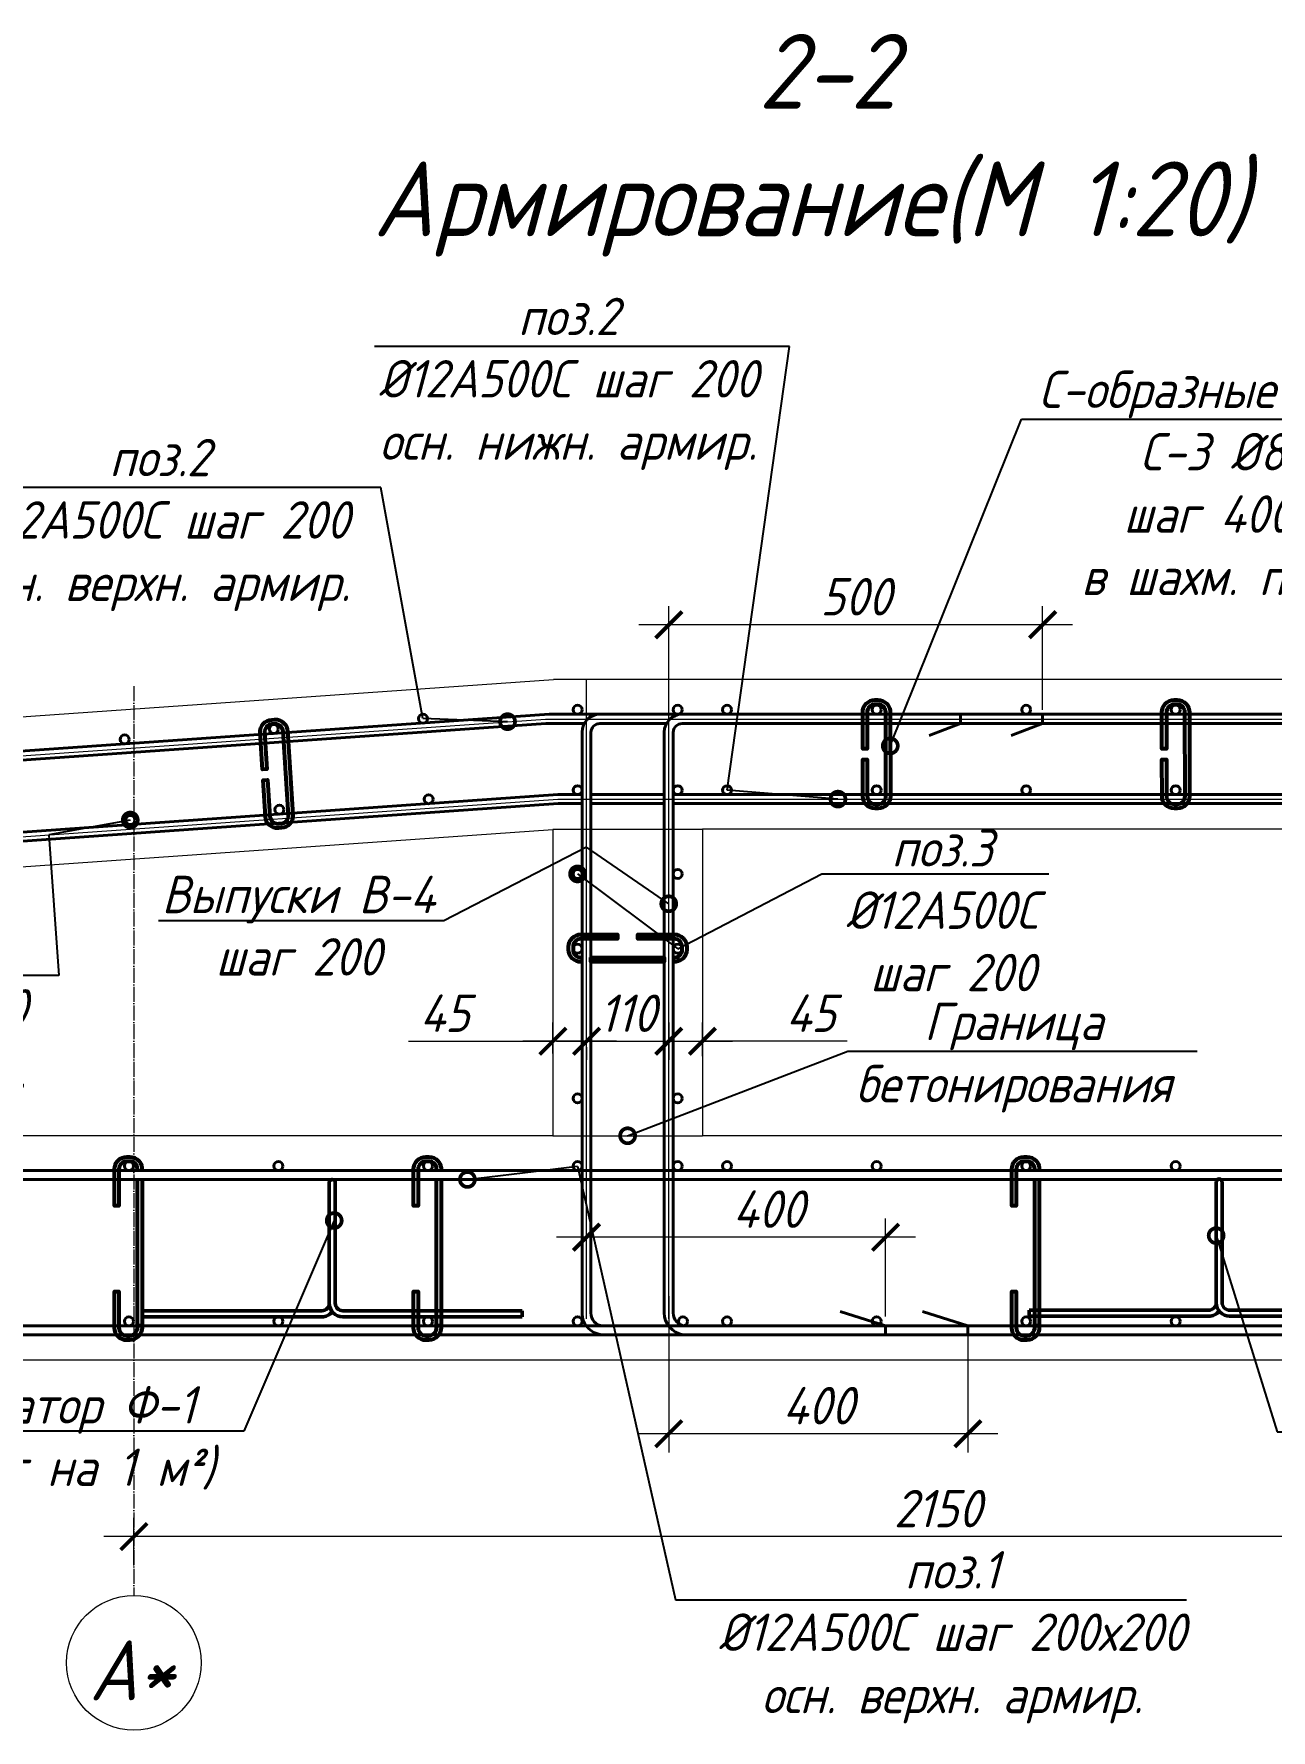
# Model space of a CAD drawing. Header units: millimetres. Extents: x 504091 to 2165846, y 135022 to 442887.
# Drawn here: x 1025073 to 1026728, y 184768 to 187035 of the extents above; entities that cross this region are included whole.
import ezdxf
from ezdxf import colors
from ezdxf.entities.mleader import LeaderData, LeaderLine
from ezdxf.math import Vec2, Vec3

# ---------------------------------------------------------------- set-up
doc = ezdxf.new("R2010")
doc.units = ezdxf.units.MM
doc.linetypes.add('ADSK_Линия сетки', pattern=[25, 20, -2.5, 0, -2.5])
doc.linetypes.add('осеваяX2', pattern=[4, 2.5, -0.5, 0.5, -0.5])
doc.layers.get('Defpoints').update_dxf_attribs({"color": 255})
doc.layers.add('!Defpoints', color=255, linetype='Continuous', lineweight=5, plot=False)
for name, color, linetype, lineweight in [('Аннотация', 7, 'Continuous', 9), ('Арматура 12', 26, 'Continuous', 50), ('К_Арматура 8', 134, 'Continuous', 50), ('КР_Арматура 12', 174, 'Continuous', 40), ('Монолит тонкий', 204, 'Continuous', 9), ('Оси', 165, 'осеваяX2', 13), ('Размер', 7, 'Continuous', 13), ('Размеры КР', 164, 'Continuous', 9)]:
    doc.layers.add(name, color=color, linetype=linetype, lineweight=lineweight)
doc.styles.add('GOST 2.304_new', font='isocpeur.ttf', dxfattribs={"width": 0.9, "oblique": 15})
doc.linetypes.add('зигзаг', pattern='A,0.00254,-5.08,[131,ltypeshp.shx,S=5.08,R=0,X=-5.08,Y=0],-10.16,[131,ltypeshp.shx,S=5.08,R=180,X=5.08,Y=0],-5.08', length=20.32254)
doc.dimstyles.new('SPDS 1_20', dxfattribs={"dimscale": 20, "dimtxt": 2.5, "dimasz": 1.77, "dimexe": 1.25, "dimexo": 0.625, "dimtad": 1, "dimdec": 0, "dimrnd": 0.001, "dimtxsty": 'GOST 2.304_new', "dimblk": 'ARCHTICK', "dimcen": 2.5, "dimdle": 2, "dimclrt": 256, "dimadec": 0, "dimazin": 2, "dimtfac": 0.75, "dimtdec": 0, "dimtmove": 1, "dimatfit": 3, "dimfxl": 0, "dimtolj": 1, "dimlwd": 9, "dimlwe": 9, "dimarcsym": 0})

# ---------------------------------------------------------------- blocks, each defined once
blk = doc.blocks.new('_ArchTick')
at = {"color": 0, "linetype": 'ByBlock', "const_width": 0.15}
blk.add_lwpolyline([(-0.5, -0.5), (0.5, 0.5)], dxfattribs=at)
blk = doc.blocks.new('*D1925')
at = {"layer": 'Defpoints', "color": 0, "lineweight": 20, "transparency": 16777216}
for p in [(1025206.7, 185026.3), (1027356.7, 184980.6), (1025206.7, 184975.2)]:
    blk.add_point(p, dxfattribs=at)
at = {"layer": 'Размеры КР', "color": 0, "lineweight": 9, "transparency": 16777216}
for p, q in [((1025206.7, 184987.7), (1025206.7, 185051.3)), ((1027356.7, 184993.1), (1027356.7, 185051.3)), ((1027396.7, 185026.3), (1025166.7, 185026.3))]:
    blk.add_line(p, q, dxfattribs=at)
at = {"layer": 'Размеры КР', "color": 0, "lineweight": 9, "transparency": 16777216, "xscale": 35.4, "yscale": 35.4, "zscale": 35.4, "rotation": 180}
blk.add_blockref('_ArchTick', (1025206.7, 185026.3), dxfattribs=at)
at = {"layer": 'Размеры КР', "color": 0, "lineweight": 9, "transparency": 16777216, "xscale": 35.4, "yscale": 35.4, "zscale": 35.4}
blk.add_blockref('_ArchTick', (1027356.7, 185026.3), dxfattribs=at)
at = {"layer": 'Размеры КР', "lineweight": 20, "transparency": 16777216, "insert": (1026281.7, 185063.8), "char_height": 50, "width": 45.971, "attachment_point": 5, "style": 'GOST 2.304_new'}
blk.add_mtext('\\A1;2150', dxfattribs=at)
blk = doc.blocks.new('_DotSmall')
at = {"color": 0, "linetype": 'ByBlock', "lineweight": 35, "const_width": 0.5}
blk.add_lwpolyline([(-0.0625, 0, 1), (0.0625, 0, 1)], format="xyb", close=True, dxfattribs=at)
blk = doc.blocks.new('*D2006')
at = {"layer": 'Defpoints', "color": 0, "lineweight": 20, "transparency": 16777216}
for p in [(1025812.1, 185426.6), (1025812.1, 185360.1), (1026212.1, 185308.2)]:
    blk.add_point(p, dxfattribs=at)
at = {"layer": 'Размеры КР', "color": 0, "lineweight": 9, "transparency": 16777216}
for p, q in [((1025812.1, 185372.6), (1025812.1, 185451.6)), ((1026212.1, 185320.7), (1026212.1, 185451.6)), ((1026252.1, 185426.6), (1025772.1, 185426.6))]:
    blk.add_line(p, q, dxfattribs=at)
at = {"layer": 'Размеры КР', "color": 0, "lineweight": 9, "transparency": 16777216, "xscale": 35.4, "yscale": 35.4, "zscale": 35.4}
for p, rotation in [((1025812.1, 185426.6), 179.9999999987634), ((1026212.1, 185426.6), 359.9999999987633)]:
    blk.add_blockref('_ArchTick', p, dxfattribs=dict(at, rotation=rotation))
at = {"layer": 'Размеры КР', "lineweight": 20, "transparency": 16777216, "insert": (1026055.6, 185464.1), "char_height": 50, "attachment_point": 5, "rotation": 360, "style": 'GOST 2.304_new'}
blk.add_mtext('\\A1;400', dxfattribs=at)
blk = doc.blocks.new('*D2007')
at = {"layer": 'Defpoints', "color": 0, "lineweight": 20, "transparency": 16777216}
for p in [(1025922.1, 185360.1), (1026322.1, 185308.2), (1025922.1, 185163.9)]:
    blk.add_point(p, dxfattribs=at)
at = {"layer": 'Размеры КР', "color": 0, "lineweight": 9, "transparency": 16777216}
for p, q in [((1025922.1, 185347.6), (1025922.1, 185138.9)), ((1026322.1, 185295.7), (1026322.1, 185138.9)), ((1026362.1, 185163.9), (1025882.1, 185163.9))]:
    blk.add_line(p, q, dxfattribs=at)
at = {"layer": 'Размеры КР', "color": 0, "lineweight": 9, "transparency": 16777216, "xscale": 35.4, "yscale": 35.4, "zscale": 35.4}
for p, rotation in [((1025922.1, 185163.9), 179.9999999987634), ((1026322.1, 185163.9), 359.9999999987633)]:
    blk.add_blockref('_ArchTick', p, dxfattribs=dict(at, rotation=rotation))
at = {"layer": 'Размеры КР', "lineweight": 20, "transparency": 16777216, "insert": (1026122.1, 185201.4), "char_height": 50, "attachment_point": 5, "rotation": 360, "style": 'GOST 2.304_new'}
blk.add_mtext('\\A1;400', dxfattribs=at)
blk = doc.blocks.new('*D2008')
at = {"layer": 'Defpoints', "color": 0, "lineweight": 20, "transparency": 16777216}
for p in [(1025922.1, 186245.3), (1025922.1, 186139.2), (1026422.1, 186119.3)]:
    blk.add_point(p, dxfattribs=at)
at = {"layer": 'Размеры КР', "color": 0, "lineweight": 9, "transparency": 16777216}
for p, q in [((1025922.1, 186151.7), (1025922.1, 186270.3)), ((1026422.1, 186131.8), (1026422.1, 186270.3)), ((1026462.1, 186245.3), (1025882.1, 186245.3))]:
    blk.add_line(p, q, dxfattribs=at)
at = {"layer": 'Размеры КР', "color": 0, "lineweight": 9, "transparency": 16777216, "xscale": 35.4, "yscale": 35.4, "zscale": 35.4, "rotation": 180}
blk.add_blockref('_ArchTick', (1025922.1, 186245.3), dxfattribs=at)
at = {"layer": 'Размеры КР', "color": 0, "lineweight": 9, "transparency": 16777216, "xscale": 35.4, "yscale": 35.4, "zscale": 35.4}
blk.add_blockref('_ArchTick', (1026422.1, 186245.3), dxfattribs=at)
at = {"layer": 'Размеры КР', "lineweight": 20, "transparency": 16777216, "insert": (1026172.1, 186282.8), "char_height": 50, "attachment_point": 5, "style": 'GOST 2.304_new'}
blk.add_mtext('\\A1;500', dxfattribs=at)
blk = doc.blocks.new('*D2015')
at = {"layer": 'Defpoints', "color": 0, "lineweight": 20, "transparency": 16777216}
for p in [(1025922.1, 185725.9), (1025812.1, 185693.2), (1025922.1, 185688.5)]:
    blk.add_point(p, dxfattribs=at)
at = {"layer": 'Размеры КР', "color": 0, "lineweight": 9, "transparency": 16777216}
for p, q in [((1025922.1, 185713.4), (1025922.1, 185663.5)), ((1025772.1, 185688.5), (1025962.1, 185688.5)), ((1025812.1, 185680.7), (1025812.1, 185663.5))]:
    blk.add_line(p, q, dxfattribs=at)
at = {"layer": 'Размеры КР', "color": 0, "lineweight": 9, "transparency": 16777216, "xscale": 35.4, "yscale": 35.4, "zscale": 35.4, "rotation": 180}
blk.add_blockref('_ArchTick', (1025812.1, 185688.5), dxfattribs=at)
at = {"layer": 'Размеры КР', "color": 0, "lineweight": 9, "transparency": 16777216, "xscale": 35.4, "yscale": 35.4, "zscale": 35.4}
blk.add_blockref('_ArchTick', (1025922.1, 185688.5), dxfattribs=at)
at = {"layer": 'Размеры КР', "lineweight": 20, "transparency": 16777216, "insert": (1025867.1, 185726), "char_height": 50, "attachment_point": 5, "style": 'GOST 2.304_new'}
blk.add_mtext('\\A1;110', dxfattribs=at)
blk = doc.blocks.new('*D2016')
at = {"layer": 'Defpoints', "color": 0, "lineweight": 20, "transparency": 16777216}
for p in [(1025767.1, 185688.5), (1025767.1, 185659.6), (1025812.1, 185659.6)]:
    blk.add_point(p, dxfattribs=at)
at = {"layer": 'Размеры КР', "color": 0, "lineweight": 9, "transparency": 16777216}
for p, q in [((1025767.1, 185672.1), (1025767.1, 185713.5)), ((1025812.1, 185672.1), (1025812.1, 185713.5)), ((1025573.9, 185688.5), (1025767.1, 185688.5)), ((1025852.1, 185688.5), (1025727.1, 185688.5))]:
    blk.add_line(p, q, dxfattribs=at)
at = {"layer": 'Размеры КР', "color": 0, "lineweight": 9, "transparency": 16777216, "xscale": 35.4, "yscale": 35.4, "zscale": 35.4, "rotation": 180}
blk.add_blockref('_ArchTick', (1025767.1, 185688.5), dxfattribs=at)
at = {"layer": 'Размеры КР', "color": 0, "lineweight": 9, "transparency": 16777216, "xscale": 35.4, "yscale": 35.4, "zscale": 35.4}
blk.add_blockref('_ArchTick', (1025812.1, 185688.5), dxfattribs=at)
at = {"layer": 'Размеры КР', "lineweight": 20, "transparency": 16777216, "insert": (1025622.4, 185726), "char_height": 50, "attachment_point": 5, "style": 'GOST 2.304_new'}
blk.add_mtext('\\A1;45', dxfattribs=at)
blk = doc.blocks.new('*D2017')
at = {"layer": 'Defpoints', "color": 0, "lineweight": 20, "transparency": 16777216}
for p in [(1025967.1, 185688.5), (1025922.1, 185656), (1025967.1, 185656)]:
    blk.add_point(p, dxfattribs=at)
at = {"layer": 'Размеры КР', "color": 0, "lineweight": 9, "transparency": 16777216}
for p, q in [((1025922.1, 185668.5), (1025922.1, 185713.5)), ((1025967.1, 185668.5), (1025967.1, 185713.5)), ((1025882.1, 185688.5), (1026007.1, 185688.5)), ((1026160.5, 185688.5), (1025967.1, 185688.5))]:
    blk.add_line(p, q, dxfattribs=at)
at = {"layer": 'Размеры КР', "color": 0, "lineweight": 9, "transparency": 16777216, "xscale": 35.4, "yscale": 35.4, "zscale": 35.4, "rotation": 180}
blk.add_blockref('_ArchTick', (1025922.1, 185688.5), dxfattribs=at)
at = {"layer": 'Размеры КР', "color": 0, "lineweight": 9, "transparency": 16777216, "xscale": 35.4, "yscale": 35.4, "zscale": 35.4}
blk.add_blockref('_ArchTick', (1025967.1, 185688.5), dxfattribs=at)
at = {"layer": 'Размеры КР', "lineweight": 20, "transparency": 16777216, "insert": (1026112, 185726), "char_height": 50, "attachment_point": 5, "style": 'GOST 2.304_new'}
blk.add_mtext('\\A1;45', dxfattribs=at)
blk = doc.blocks.new('A$C087e266e')
at = {"layer": 'К_Арматура 8', "ltscale": 40}
for p, q in [((-29.1, 68.4), (-29.1, -93.2)), ((-21.1, 68.4), (-21.1, -93.2)), ((-279.1, -103.2), (-39.1, -103.2)), ((-279.1, -103.2), (-279.1, -111.2)), ((-279.1, -111.2), (-39.1, -111.2)), ((228.9, -103.2), (-11.1, -103.2)), ((228.9, -111.2), (-11.1, -111.2)), ((228.9, -103.2), (228.9, -111.2))]:
    blk.add_line(p, q, dxfattribs=at)
for centre, radius, start, end in [((-25.1, 68.4), 4, 0, 180), ((-39.1, -93.2), 10, 270, 0), ((-39.1, -93.2), 18, 270, 321.0576), ((-11.1, -93.2), 18, 180, 270), ((-11.1, -93.2), 10, 180, 270)]:
    blk.add_arc(centre, radius, start, end, dxfattribs=at)

msp = doc.modelspace()

# ---------------------------------------------------------------- linework, layer by layer
at = {"layer": '!Defpoints', "lineweight": 15, "ltscale": 100}
for p, q in [((1025812.0571, 185317.6158), (1025812.0571, 186171.644)), ((1025922.0571, 185317.6158), (1025922.0571, 186171.644)), ((1023767.0566, 185980.1535), (1025757.407, 186119.319)), ((1025757.407, 186119.319), (1027547.0601, 186119.319)), ((1023787.4264, 185873.3141), (1025773.8371, 186012.2041)), ((1025773.8371, 186012.2041), (1027547.0601, 186012.2041))]:
    msp.add_line(p, q, dxfattribs=at)
at = {"layer": 'Арматура 12', "lineweight": 53, "ltscale": 20}
for points in [[(1026212.2584, 186128.5764, 0.410693838), (1026201.7333, 186138.8574), (1026197.888, 186138.8527, 0.414213562), (1026187.4009, 186128.3399), (1026187.4607, 186079.4243), (1026181.4607, 186079.4169), (1026181.4009, 186128.3325, -0.414213562), (1026197.8807, 186144.8527), (1026201.726, 186144.8574, -0.420495668), (1026218.259, 186128.0199, -0.420495668)], [(1026612.4403, 186128.5764, 0.410693838), (1026601.9152, 186138.8574), (1026598.0699, 186138.8527, 0.414213562), (1026587.5828, 186128.3399), (1026587.6427, 186079.4243), (1026581.6427, 186079.4169), (1026581.5828, 186128.3325, -0.414213562), (1026598.0626, 186144.8527), (1026601.9079, 186144.8574, -0.420495668), (1026618.441, 186128.0199, -0.420495668)], [(1025406.349, 186102.9688, 0.410693838), (1025395.2132, 186112.585), (1025391.3755, 186112.3444, 0.414213562), (1025381.5528, 186101.2082), (1025384.6127, 186052.3884), (1025378.6245, 186052.013), (1025375.5646, 186100.8329, -0.414213562), (1025391.0001, 186118.3327), (1025394.8379, 186118.5732, -0.420495668), (1025412.3725, 186102.7815, -0.420495668)], [(1026218.3938, 186017.9021), (1026218.396, 186016.1459, -0.414213562), (1026201.9162, 185999.6258), (1026198.0709, 185999.6211, -0.414213562), (1026181.5507, 186016.1009), (1026181.4908, 186065.0307), (1026187.4908, 186065.0381), (1026187.5507, 186016.1082, 0.414213562), (1026198.0635, 186005.6211), (1026201.9088, 186005.6258, 0.414213562), (1026212.396, 186016.1386), (1026212.3938, 186017.8947)], [(1026618.5757, 186017.9021), (1026618.5779, 186016.1459, -0.414213562), (1026602.0981, 185999.6258), (1026598.2528, 185999.6211, -0.414213562), (1026581.7326, 186016.1009), (1026581.6728, 186065.0307), (1026587.6727, 186065.0381), (1026587.7326, 186016.1082, 0.414213562), (1026598.2455, 186005.6211), (1026602.0907, 186005.6258, 0.414213562), (1026612.5779, 186016.1386), (1026612.5757, 186017.8947)], [(1025419.2609, 185992.8792), (1025419.3707, 185991.1265, -0.414213562), (1025403.9352, 185973.6267), (1025400.0975, 185973.3861, -0.414213562), (1025382.5976, 185988.8217), (1025379.5368, 186037.6557), (1025385.5251, 186038.0311), (1025388.5859, 185989.197, 0.414213562), (1025399.7221, 185979.3744), (1025403.5599, 185979.6149, 0.414213562), (1025413.3825, 185990.7512), (1025413.2726, 185992.5039)], [(1025806.0561, 185794.5445), (1025804.5561, 185794.5445, -0.414213562), (1025788.0561, 185811.0445), (1025788.0561, 185814.8898, -0.414213562), (1025804.5561, 185831.3898), (1025853.486, 185831.3898), (1025853.486, 185825.3898), (1025804.5561, 185825.3898, 0.414213562), (1025794.0561, 185814.8898), (1025794.0561, 185811.0445, 0.414213562), (1025804.5561, 185800.5445), (1025806.0561, 185800.5445)], [(1025928.0561, 185800.6501, 0.460305877), (1025940.0561, 185811.0445), (1025940.0561, 185814.8898, 0.414213562), (1025929.5561, 185825.3898), (1025880.6405, 185825.3898), (1025880.6405, 185831.3898), (1025929.5561, 185831.3898, -0.414213562), (1025946.0561, 185814.8898), (1025946.0561, 185811.0445, -0.441038441), (1025928.0561, 185794.5957, -0.242110317)], [(1025211.5066, 185515.753, 0.466192625), (1025201.1443, 185527.953), (1025197.299, 185527.953, 0.414213562), (1025186.799, 185517.453), (1025186.799, 185468.5374), (1025180.799, 185468.5374), (1025180.799, 185517.453, -0.414213562), (1025197.299, 185533.953), (1025201.1443, 185533.953, -0.444678301), (1025217.5737, 185515.753, -0.242110317)], [(1025611.5066, 185515.753, 0.466192625), (1025601.1443, 185527.953), (1025597.299, 185527.953, 0.414213562), (1025586.799, 185517.453), (1025586.799, 185468.5374), (1025580.799, 185468.5374), (1025580.799, 185517.453, -0.414213562), (1025597.299, 185533.953), (1025601.1443, 185533.953, -0.444678301), (1025617.5737, 185515.753, -0.242110317)], [(1026411.5055, 185515.753, 0.466192625), (1026401.1432, 185527.953), (1026397.2979, 185527.953, 0.414213562), (1026386.7979, 185517.453), (1026386.7979, 185468.5374), (1026380.7979, 185468.5374), (1026380.7979, 185517.453, -0.414213562), (1026397.2979, 185533.953), (1026401.1432, 185533.953, -0.444678301), (1026417.5726, 185515.753, -0.242110317)], [(1025217.6443, 185308.2041), (1025217.6443, 185306.0467, -0.404863409), (1025201.1443, 185288.793), (1025197.299, 185288.793, -0.414213562), (1025180.799, 185305.293), (1025180.799, 185354.2229), (1025186.799, 185354.2229), (1025186.799, 185305.293, 0.414213562), (1025197.299, 185294.793), (1025201.1443, 185294.793, 0.399622388), (1025211.6443, 185306.0467), (1025211.6443, 185308.2041)], [(1025617.6443, 185308.2041), (1025617.6443, 185306.0467, -0.404863409), (1025601.1443, 185288.793), (1025597.299, 185288.793, -0.414213562), (1025580.799, 185305.293), (1025580.799, 185354.2229), (1025586.799, 185354.2229), (1025586.799, 185305.293, 0.414213562), (1025597.299, 185294.793), (1025601.1443, 185294.793, 0.399622388), (1025611.6443, 185306.0467), (1025611.6443, 185308.2041)], [(1026417.6432, 185308.2041), (1026417.6432, 185306.0467, -0.404863409), (1026401.1432, 185288.793), (1026397.2979, 185288.793, -0.414213562), (1026380.7979, 185305.293), (1026380.7979, 185354.2229), (1026386.7979, 185354.2229), (1026386.7979, 185305.293, 0.414213562), (1026397.2979, 185294.793), (1026401.1432, 185294.793, 0.399622388), (1026411.6432, 185306.0467), (1026411.6432, 185308.2041)]]:
    msp.add_lwpolyline(points, format="xyb", dxfattribs=at)
for points in [[(1026212.396, 186016.1386), (1026212.2584, 186128.5764)], [(1026218.2582, 186128.7148), (1026218.396, 186016.1459)], [(1026612.5779, 186016.1386), (1026612.4403, 186128.5764)], [(1026618.4401, 186128.7148), (1026618.5779, 186016.1459)], [(1025413.3825, 185990.7512), (1025406.349, 186102.9688)], [(1025412.3291, 186103.475), (1025419.3707, 185991.1265)], [(1025217.6443, 185503.753), (1025217.6443, 185308.2041), (1025211.6443, 185308.2041), (1025211.6443, 185503.753)], [(1025617.6443, 185503.753), (1025617.6443, 185308.2041), (1025611.6443, 185308.2041), (1025611.6443, 185503.753)], [(1026417.6432, 185503.753), (1026417.6432, 185308.2041), (1026411.6432, 185308.2041), (1026411.6432, 185503.753)]]:
    msp.add_lwpolyline(points, dxfattribs=at)
msp.add_lwpolyline([(1025818.0561, 185800.5445), (1025916.0561, 185800.5445), (1025916.0561, 185794.5445), (1025818.0561, 185794.5445)], close=True, dxfattribs=at)
at = {"layer": 'КР_Арматура 12', "ltscale": 12}
for p, q in [((1026312.0571, 186113.319), (1026270.1638, 186097.0658)), ((1026312.0571, 186113.319), (1026312.0571, 186125.6645)), ((1026422.0571, 186113.319), (1026380.1638, 186097.0658)), ((1026422.0571, 186113.319), (1026422.0571, 186125.6645)), ((1026422.0571, 186113.319), (1027547.0601, 186113.319)), ((1023787.0079, 185879.2995), (1025773.6276, 186018.2041)), ((1023787.8449, 185867.3287), (1025774.0467, 186006.2041)), ((1025773.6276, 186018.2041), (1025806.0571, 186018.2041)), ((1025774.0467, 186006.2041), (1025806.0571, 186006.2041)), ((1025818.0571, 186018.2041), (1025916.0571, 186018.2041)), ((1025818.0571, 186006.2041), (1025916.0571, 186006.2041)), ((1025928.0571, 186018.2041), (1027547.0601, 186018.2041)), ((1025928.0571, 186006.2041), (1027547.0601, 186006.2041)), ((1023487.0605, 185515.753), (1027847.0561, 185515.753)), ((1023487.0605, 185503.753), (1027847.0561, 185503.753)), ((1026212.0576, 185308.2041), (1026151.4996, 185327.3367)), ((1026322.0576, 185308.2041), (1026261.4996, 185327.3367)), ((1023487.0566, 185308.2041), (1027847.0601, 185308.2041)), ((1023487.0566, 185296.2041), (1027847.0601, 185296.2041))]:
    msp.add_line(p, q, dxfattribs=at)
for points in [[(1025809.0768, 186113.319), (1025757.6166, 186113.319), (1023787.8449, 185975.5924), (1023787.0079, 185987.5631), (1025762.1386, 186125.6645), (1027394.0606, 186125.6645, -0.414213562), (1027418.0606, 186101.6645), (1027418.0606, 185325.6543, -0.414213562), (1027388.0606, 185295.6543)], [(1026312.0571, 186125.6645), (1025830.0571, 186125.6645, 0.414213562), (1025806.0571, 186101.6645), (1025806.0571, 185325.6543, 0.426991848), (1025836.0187, 185296.2041)], [(1025834.1497, 185308.2041, -0.419330188), (1025818.0571, 185325.3088), (1025818.0571, 186101.319, -0.414213562), (1025830.0571, 186113.319), (1025919.0768, 186113.319)], [(1026422.0571, 186125.6645), (1025940.0571, 186125.6645, 0.414213562), (1025916.0571, 186101.6645), (1025916.0571, 185325.6543, 0.373026268), (1025941.3025, 185296.2041)], [(1025943.4405, 185308.2041, -0.404975806), (1025928.0571, 185325.3088), (1025928.0571, 186101.319, -0.414213562), (1025940.0571, 186113.319), (1026422.0571, 186113.319)]]:
    msp.add_lwpolyline(points, format="xyb", dxfattribs=at)
for points in [[(1025940.0568, 186113.319), (1026312.0571, 186113.319)], [(1026212.0576, 185308.2041), (1026212.0576, 185296.2041)], [(1026322.0576, 185308.2041), (1026322.0576, 185296.2041)]]:
    msp.add_lwpolyline(points, dxfattribs=at)
for centre in [(1025800.0571, 186131.7238), (1025934.0571, 186131.7238), (1026000.0606, 186131.7238), (1026200.0606, 186131.7238), (1026400.0606, 186131.7238), (1026600.0606, 186131.7238), (1025593.3675, 186119.8786), (1025194.3417, 186091.9787), (1025393.8546, 186105.9287), (1025800.0571, 186024.2041), (1025934.0571, 186024.2041), (1026000.0606, 186024.2041), (1026200.0606, 186024.2041), (1026400.0606, 186024.2041), (1026600.0606, 186024.2041), (1025401.3886, 185998.1771), (1025600.9015, 186012.1271), (1025201.8757, 185984.2272), (1025800.0566, 185912.1939), (1025934.0566, 185912.1939), (1025800.0566, 185812.1939), (1025934.0566, 185812.1939), (1025800.0566, 185612.1939), (1025934.0566, 185612.1939), (1025200.0612, 185521.7238), (1025400.0612, 185521.7238), (1025600.0612, 185521.7238), (1025800.0612, 185521.7238), (1025934.052, 185521.7238), (1026000.0601, 185521.7238), (1026200.0601, 185521.7238), (1026400.0601, 185521.7238), (1026600.0601, 185521.7238), (1025200.0612, 185314.1793), (1025400.0612, 185314.1793), (1025600.0612, 185314.1793), (1025800.0612, 185314.1793), (1025940.9659, 185314.1793), (1026000.0601, 185314.1793), (1026200.0601, 185314.1793), (1026400.0601, 185314.1793), (1026600.0601, 185314.1793)]:
    msp.add_circle(centre, 6, dxfattribs=at)
at = {"layer": 'Монолит тонкий', "lineweight": 15, "ltscale": 100}
for p, q in [((1023767.0566, 186032.2805), (1025768.1041, 186172.1939)), ((1027567.0601, 186172.1939), (1025768.1041, 186172.1939)), ((1023967.0566, 185845.7762), (1025767.0566, 185971.6324)), ((1025767.0566, 185971.6324), (1025767.0566, 185562.1939)), ((1027367.0601, 185972.1939), (1025967.0566, 185972.1939)), ((1025967.0566, 185972.1939), (1025967.0566, 185562.1939)), ((1025767.0566, 185562.1939), (1023967.0566, 185562.1939)), ((1027367.0601, 185562.1939), (1025967.0566, 185562.1939)), ((1027867.0601, 185262.1939), (1023467.0566, 185262.1939))]:
    msp.add_line(p, q, dxfattribs=at)
at = {"layer": 'Оси', "linetype": 'ADSK_Линия сетки'}
msp.add_line((1025206.734, 186163.0161), (1025206.734, 184947.7008), dxfattribs=at)
at = {"layer": 'Размеры КР', "linetype": 'зигзаг', "lineweight": 20}
for p, q in [((1025767.0566, 185972.1939), (1025967.0566, 185972.1939)), ((1025767.0566, 185562.1939), (1025967.0566, 185562.1939))]:
    msp.add_line(p, q, dxfattribs=at)
at = {"layer": 'Размеры КР', "lineweight": 20}
msp.add_circle((1025206.734, 184857.7008), 90, dxfattribs=at)

# ---------------------------------------------------------------- block references
for p in [(1025497.1992, 185431.3894), (1026683.2427, 185432.1897)]:
    msp.add_blockref('A$C087e266e', p, dxfattribs=at)

# ---------------------------------------------------------------- texts
at = {"layer": 'Аннотация', "lineweight": 9, "insert": (1024037.264, 187035.1574), "char_height": 100, "attachment_point": 1, "line_spacing_factor": 1.022766, "style": 'GOST 2.304_new'}
msp.add_mtext_dynamic_manual_height_columns('\\pi2004.70236;2-2 \\P\\pi1489.33049;Армирование(М 1:20)', width=3627.138647, gutter_width=1000, heights=[793.4837], dxfattribs=at)
at = {"layer": 'Оси', "insert": (1025203.8499, 184847.4705), "char_height": 80, "width": 98.28, "attachment_point": 5, "line_spacing_factor": 1.022766, "style": 'GOST 2.304_new'}
msp.add_mtext('\\pt20.5712,41.1432,61.7144,82.2856,102.8568,123.4288,144,164.5712,185.1432,205.7144,226.2856,246.8568,267.4288,288,308.5712,329.1432,349.7144,370.2856,390.8568,411.4288,432,452.5712,473.1432,493.7144,514.2856,534.8568,555.4288,576,596.5712,617.1432,637.7144,658.2856;А*', dxfattribs=at)

# ---------------------------------------------------------------- dimensions: what is measured, and where the dimension line sits
at = {"layer": 'Размеры КР', "lineweight": 20}
for base, p1, p2, picture, middle in [((1025922.0571, 186245.3196), (1026422.0571, 186119.319), (1025922.0571, 186139.1863), '*D2008', (1026172.0571, 186282.8196)), ((1025922.0561, 185688.5269), (1025812.0561, 185693.1528), (1025922.0561, 185725.8599), '*D2015', (1025867.0561, 185726.0269)), ((1025206.734, 185026.3105), (1027356.734, 184980.5935), (1025206.734, 184975.1683), '*D1925', (1026281.734, 185063.8105))]:
    dim = msp.add_linear_dim(base=base, p1=p1, p2=p2, dimstyle='SPDS 1_20', dxfattribs=at)
    dim.commit()
    dim.dimension.update_dxf_attribs({"geometry": picture, "text_midpoint": middle})
for base, p1, p2, picture, middle in [((1025767.0566, 185688.5269), (1025812.0571, 185659.5563), (1025767.0566, 185659.5563), '*D2016', (1025622.3956, 185675.5956)), ((1025967.0566, 185688.5269), (1025922.0571, 185656.021), (1025967.0566, 185656.021), '*D2017', (1026112.0118, 185721.0841))]:
    dim = msp.add_linear_dim(base=base, p1=p1, p2=p2, dimstyle='SPDS 1_20', dxfattribs=at)
    dim.commit()
    dim.dimension.update_dxf_attribs({"geometry": picture, "text_midpoint": middle, "dimtype": 160})
for base, p1, p2, picture, middle in [((1025812.0576, 185426.6393), (1026212.0576, 185308.2041), (1025812.0576, 185360.0681), '*D2006', (1026055.5771, 185426.6393)), ((1025922.0576, 185163.8722), (1026322.0576, 185308.2041), (1025922.0576, 185360.0681), '*D2007', (1026122.0576, 185163.8722))]:
    dim = msp.add_linear_dim(base=base, p1=p1, p2=p2, angle=180, dimstyle='SPDS 1_20', dxfattribs=at)
    dim.commit()
    dim.dimension.update_dxf_attribs({"geometry": picture, "text_midpoint": middle, "dimtype": 160})

# ---------------------------------------------------------------- leaders
at = {"layer": 'Размер', "ltscale": 20}
ml = msp.add_multileader_mtext('Standard', dxfattribs=at)
ml.set_content('\\A1;поз.2\\P%%C12А500С шаг 200\\Pосн. нижн. армир.', color=256, style='GOST 2.304_new')
ml.set_leader_properties()
ml.set_arrow_properties(name='DOTSMALL')
ml.build(insert=Vec2(0, 0))
ml.multileader.update_dxf_attribs({"text_left_attachment_type": 6, "text_right_attachment_type": 6, "arrow_head_size": 40})
ctx = ml.context
ctx.base_point, ctx.char_height, ctx.arrow_head_size, ctx.landing_gap_size, ctx.plane_origin = Vec3(1025499.955, 186617.5046), 50, 40, 0, Vec3(1023133.3507, 215579.1939)
ctx.left_attachment, ctx.right_attachment, ctx.text_align_type = 6, 6, 1
notes = []
notes.append((ctx, [(0, (1, 1, 0), (1026083.4423, 186617.5046), (-1, 0), 8, [(0, [(1026148.3529, 186012.2041), (1026000.0606, 186024.2041)], 0, [])])]))
ctx.mtext.insert, ctx.mtext.rotation, ctx.mtext.width, ctx.mtext.alignment, ctx.mtext.flow_direction = Vec3(1025787.6986, 186682.5046), 6.283185307, 821.237763, 2, 5
ml = msp.add_multileader_mtext('Standard', dxfattribs=at)
ml.set_content('\\A1;С-образные стержни\\P С-3 %%C8А240\\Pшаг 400х400\\Pв шахм. порядке ', color=256, style='GOST 2.304_new')
ml.set_leader_properties()
ml.set_arrow_properties(name='DOTSMALL')
ml.build(insert=Vec2(0, 0))
ml.multileader.update_dxf_attribs({"text_left_attachment_type": 6, "text_right_attachment_type": 6, "arrow_head_size": 40})
ctx = ml.context
ctx.base_point, ctx.char_height, ctx.arrow_head_size, ctx.landing_gap_size, ctx.plane_origin = Vec3(1026401.8401, 186520.0128), 50, 40, 0, Vec3(1023197.308, 216650.605)
ctx.left_attachment, ctx.right_attachment, ctx.text_align_type = 6, 6, 1
notes.append((ctx, [(1, (1, 1, 0), (1026393.8401, 186520.0128), (1, 0), 8, [(1, [(1026218.3136, 186083.406)], 0, [])])]))
ctx.mtext.insert, ctx.mtext.rotation, ctx.mtext.width, ctx.mtext.alignment, ctx.mtext.flow_direction = Vec3(1026702.7825, 186585.0128), 6.283185307, 896.133701, 2, 5
ml = msp.add_multileader_mtext('Standard', dxfattribs=at)
ml.set_content('\\A1;поз.2\\P%%C12А500С шаг 200\\Pосн. верхн. армир.', color=256, style='GOST 2.304_new')
ml.set_leader_properties()
ml.set_arrow_properties(name='DOTSMALL')
ml.build(insert=Vec2(0, 0))
ml.multileader.update_dxf_attribs({"text_left_attachment_type": 6, "text_right_attachment_type": 6, "arrow_head_size": 40})
ctx = ml.context
ctx.base_point, ctx.char_height, ctx.arrow_head_size, ctx.landing_gap_size, ctx.plane_origin = Vec3(1024953.4242, 186428.8222), 50, 40, 0, Vec3(1023241.2778, 215602.4514)
ctx.left_attachment, ctx.right_attachment, ctx.text_align_type = 6, 6, 1
notes.append((ctx, [(0, (1, 1, 0), (1025536.9115, 186428.8222), (-1, 0), 8, [(0, [(1025706.4749, 186115.7578), (1025593.3675, 186119.8786)], 0, [])])]))
ctx.mtext.insert, ctx.mtext.rotation, ctx.mtext.width, ctx.mtext.alignment, ctx.mtext.flow_direction = Vec3(1025241.1679, 186493.8222), 6.283185307, 821.237763, 2, 5
ml = msp.add_multileader_mtext('Standard', dxfattribs=at)
ml.set_content('\\A1;поз.2\\P%%C12А500С шаг 200\\Pосн. нижн. армир.', color=256, style='GOST 2.304_new')
ml.set_leader_properties()
ml.set_arrow_properties(name='DOTSMALL')
ml.build(insert=Vec2(0, 0))
ml.multileader.update_dxf_attribs({"text_left_attachment_type": 6, "text_right_attachment_type": 6, "arrow_head_size": 40})
ctx = ml.context
ctx.base_point, ctx.char_height, ctx.arrow_head_size, ctx.landing_gap_size, ctx.plane_origin = Vec3(1024522.6849, 185776.5758), 50, 40, 0, Vec3(1022156.0807, 214738.2651)
ctx.left_attachment, ctx.right_attachment, ctx.text_align_type = 6, 6, 1
notes.append((ctx, [(0, (1, 1, 0), (1025106.1722, 185776.5758), (-1, 0), 8, [(0, [(1025201.8757, 185984.2272), (1025093.1577, 185964.6109)], 0, [])])]))
ctx.mtext.insert, ctx.mtext.rotation, ctx.mtext.width, ctx.mtext.alignment, ctx.mtext.flow_direction = Vec3(1024810.4285, 185841.5758), 6.283185307, 821.237763, 2, 5
ml = msp.add_multileader_mtext('Standard', dxfattribs=at)
ml.set_content('\\A1;поз.3\\P%%C12А500С\\P шаг 200', color=256, style='GOST 2.304_new')
ml.set_leader_properties()
ml.set_arrow_properties(name='DOTSMALL')
ml.build(insert=Vec2(0, 0))
ml.multileader.update_dxf_attribs({"text_left_attachment_type": 6, "text_right_attachment_type": 6, "arrow_head_size": 40})
ctx = ml.context
ctx.base_point, ctx.char_height, ctx.arrow_head_size, ctx.landing_gap_size, ctx.plane_origin = Vec3(1026134.8969, 185912.1244), 50, 40, 0, Vec3(1024422.7504, 215304.1187)
ctx.left_attachment, ctx.right_attachment, ctx.text_align_type = 6, 6, 1
notes.append((ctx, [(1, (1, 1, 0), (1026126.8969, 185912.1244), (1, 0), 8, [(1, [(1025800.0566, 185912.1939), (1025934.0566, 185812.1939)], 0, [])])]))
ctx.mtext.insert, ctx.mtext.rotation, ctx.mtext.width, ctx.mtext.alignment, ctx.mtext.flow_direction = Vec3(1026287.6918, 185972.1244), 6.283185307, 821.237763, 2, 5
ml = msp.add_multileader_mtext('Standard', dxfattribs=at)
ml.set_content('\\A1;Выпуски В-4\\Pшаг 200', color=256, style='GOST 2.304_new')
ml.set_leader_properties()
ml.set_arrow_properties(name='DOTSMALL')
ml.build(insert=Vec2(0, 0))
ml.multileader.update_dxf_attribs({"text_left_attachment_type": 6, "text_right_attachment_type": 6, "arrow_head_size": 40})
ctx = ml.context
ctx.base_point, ctx.char_height, ctx.arrow_head_size, ctx.landing_gap_size, ctx.plane_origin = Vec3(1025240.099, 185849.7329), 50, 40, 0, Vec3(1005490.5167, 332095.7481)
ctx.left_attachment, ctx.right_attachment, ctx.text_align_type = 6, 6, 1
notes.append((ctx, [(0, (1, 1, 0), (1025621.3939, 185849.7329), (-1, 0), 8, [(1, [(1025922.0571, 185872.315), (1025812.0571, 185947.8555)], 0, [])])]))
ctx.mtext.insert, ctx.mtext.rotation, ctx.mtext.width, ctx.mtext.alignment, ctx.mtext.flow_direction = Vec3(1025426.7465, 185909.7329), 6.283185307, 537.489827, 2, 5
ml = msp.add_multileader_mtext('Standard', dxfattribs=at)
ml.set_content('\\A1;Граница бетонирования', color=256, style='GOST 2.304_new')
ml.set_leader_properties()
ml.set_arrow_properties(name='DOTSMALL')
ml.build(insert=Vec2(0, 0))
ml.multileader.update_dxf_attribs({"text_left_attachment_type": 6, "text_right_attachment_type": 6, "arrow_head_size": 40})
ctx = ml.context
ctx.base_point, ctx.char_height, ctx.arrow_head_size, ctx.landing_gap_size, ctx.plane_origin = Vec3(1026169.5474, 185675.1849), 50, 40, 0, Vec3(1004087.8464, 331045.7318)
ctx.left_attachment, ctx.right_attachment, ctx.text_align_type = 6, 6, 1
notes.append((ctx, [(1, (1, 1, 0), (1026161.5474, 185675.1849), (1, 0), 8, [(0, [(1025867.0566, 185562.1939)], 0, [])])]))
ctx.mtext.insert, ctx.mtext.rotation, ctx.mtext.width, ctx.mtext.alignment, ctx.mtext.flow_direction = Vec3(1026383.2462, 185740.1849), 6.283185307, 454.604478, 2, 5
ml = msp.add_multileader_mtext('Standard', dxfattribs=at)
ml.set_content('\\A1;поз.1\\P%%C12А500С шаг 200х200\\Pосн. верхн. армир.', color=256, style='GOST 2.304_new')
ml.set_leader_properties()
ml.set_arrow_properties(name='DOTSMALL')
ml.build(insert=Vec2(0, 0))
ml.multileader.update_dxf_attribs({"text_left_attachment_type": 6, "text_right_attachment_type": 6, "arrow_head_size": 40})
ctx = ml.context
ctx.base_point, ctx.char_height, ctx.arrow_head_size, ctx.landing_gap_size, ctx.plane_origin = Vec3(1025938.9028, 184941.9314), 50, 40, 0, Vec3(1023922.0086, 214604.7902)
ctx.left_attachment, ctx.right_attachment, ctx.text_align_type = 6, 6, 1
notes.append((ctx, [(1, (1, 1, 0), (1025930.9028, 184941.9314), (1, 0), 8, [(1, [(1025652.7848, 185503.753), (1025800.0612, 185521.7238)], 0, [])])]))
ctx.mtext.insert, ctx.mtext.rotation, ctx.mtext.width, ctx.mtext.alignment, ctx.mtext.flow_direction = Vec3(1026301.0343, 185006.9314), 6.283185307, 821.237763, 2, 5
ml = msp.add_multileader_mtext('Standard', dxfattribs=at)
ml.set_content('\\A1;Фиксатор Ф-1 \\P(1,5 шт на 1 м²)', color=256, style='GOST 2.304_new')
ml.set_leader_properties()
ml.set_arrow_properties(name='DOTSMALL')
ml.build(insert=Vec2(0, 0))
ml.multileader.update_dxf_attribs({"text_left_attachment_type": 6, "text_right_attachment_type": 6, "arrow_head_size": 40})
ctx = ml.context
ctx.base_point, ctx.char_height, ctx.arrow_head_size, ctx.landing_gap_size, ctx.plane_origin = Vec3(1024844.0662, 185167.4504), 50, 40, 0, Vec3(1024483.526, 214380.6584)
ctx.left_attachment, ctx.right_attachment, ctx.text_align_type = 6, 6, 1
notes.append((ctx, [(0, (1, 1, 0), (1025353.7843, 185167.4504), (-1, 0), 8, [(1, [(1025474.6445, 185448.8758)], 0, [])])]))
ctx.mtext.insert, ctx.mtext.rotation, ctx.mtext.width, ctx.mtext.alignment, ctx.mtext.flow_direction = Vec3(1025094.9252, 185227.4504), 6.283185307, 543.43425, 2, 5
ml = msp.add_multileader_mtext('Standard', dxfattribs=at)
ml.set_content('\\A1;Фиксатор Ф-1 \\P(1,5 шт на 1 м²)', color=256, style='GOST 2.304_new')
ml.set_leader_properties()
ml.set_arrow_properties(name='DOTSMALL')
ml.build(insert=Vec2(0, 0))
ml.multileader.update_dxf_attribs({"text_left_attachment_type": 6, "text_right_attachment_type": 6, "arrow_head_size": 40})
ctx = ml.context
ctx.base_point, ctx.char_height, ctx.arrow_head_size, ctx.landing_gap_size, ctx.plane_origin = Vec3(1026743.8674, 185166.2678), 50, 40, 0, Vec3(1026383.3271, 214379.4759)
ctx.left_attachment, ctx.right_attachment, ctx.text_align_type = 6, 6, 1
notes.append((ctx, [(1, (1, 1, 0), (1026735.8674, 185166.2678), (1, 0), 8, [(1, [(1026654.1461, 185428.7162)], 0, [])])]))
ctx.mtext.insert, ctx.mtext.rotation, ctx.mtext.width, ctx.mtext.alignment, ctx.mtext.flow_direction = Vec3(1026994.7264, 185226.2678), 6.283185307, 543.43425, 2, 5
for ctx, leaders in notes:
    for number, flags, end, landing, length, lines in leaders:
        leader = LeaderData()
        leader.index, (leader.has_last_leader_line, leader.has_dogleg_vector, leader.attachment_direction) = number, flags
        leader.last_leader_point, leader.dogleg_vector, leader.dogleg_length = Vec3(end), Vec3(landing), length
        for number, points, colour, breaks in lines:
            line = LeaderLine()
            line.index, line.vertices, line.color, line.breaks = number, Vec3.list(points), colors.encode_raw_color(colour), breaks
            leader.lines.append(line)
        ctx.leaders.append(leader)

doc.saveas('drawing.dxf')
